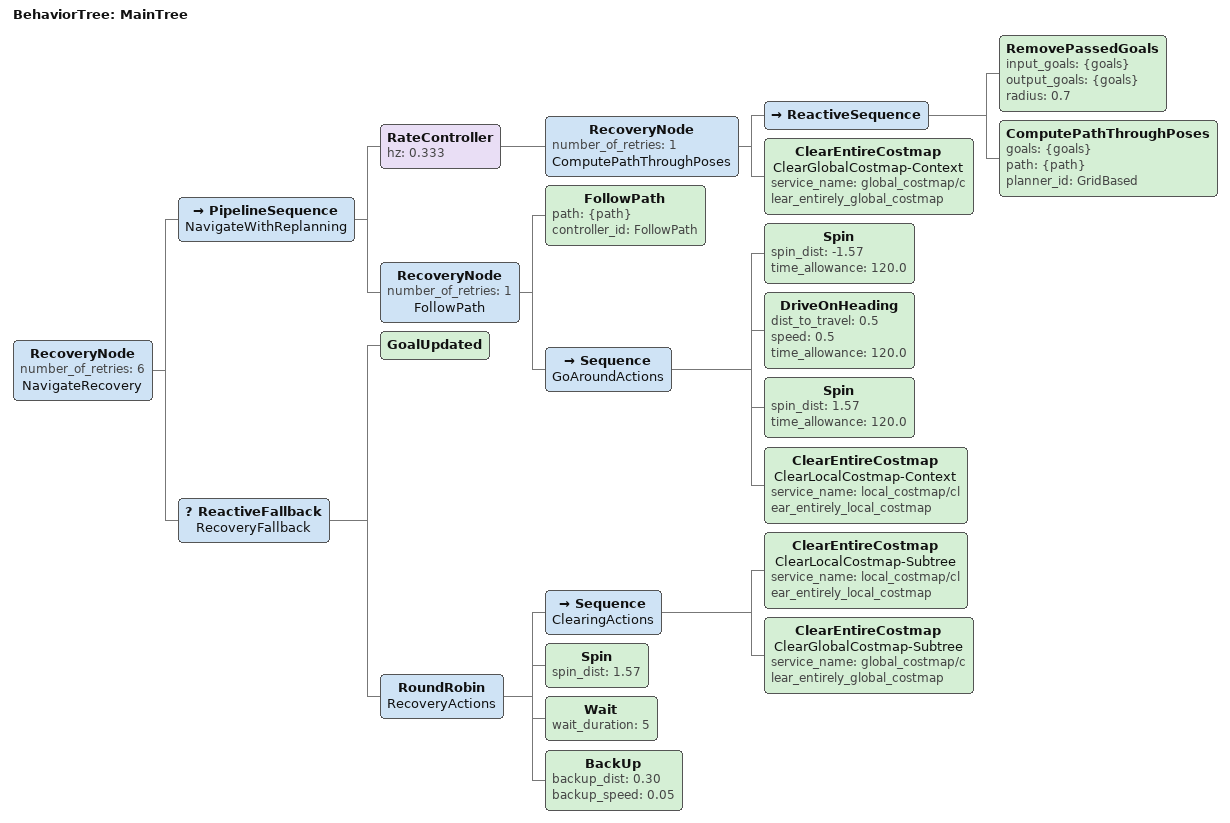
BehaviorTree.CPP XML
<root main_tree_to_execute="MainTree">
  <BehaviorTree ID="MainTree">
    <RecoveryNode number_of_retries="6" name="NavigateRecovery">
      <PipelineSequence name="NavigateWithReplanning">
        <RateController hz="0.333">
          <RecoveryNode number_of_retries="1" name="ComputePathThroughPoses">
            <ReactiveSequence>
              <RemovePassedGoals input_goals="{goals}" output_goals="{goals}" radius="0.7"/>
              <ComputePathThroughPoses goals="{goals}" path="{path}" planner_id="GridBased"/>
            </ReactiveSequence>
            <ClearEntireCostmap name="ClearGlobalCostmap-Context" service_name="global_costmap/clear_entirely_global_costmap"/>
          </RecoveryNode>
        </RateController>
        <RecoveryNode number_of_retries="1" name="FollowPath">
          <FollowPath path="{path}" controller_id="FollowPath"/>
          <Sequence name="GoAroundActions">
            <Spin spin_dist="-1.57" time_allowance="120.0"/>
            <DriveOnHeading dist_to_travel="0.5" speed="0.5" time_allowance="120.0"/>
            <Spin spin_dist="1.57" time_allowance="120.0"/>
            <ClearEntireCostmap name="ClearLocalCostmap-Context" service_name="local_costmap/clear_entirely_local_costmap"/>
          </Sequence>
        </RecoveryNode>
      </PipelineSequence>
      <ReactiveFallback name="RecoveryFallback">
        <GoalUpdated/>
        <RoundRobin name="RecoveryActions">
          <Sequence name="ClearingActions">
            <ClearEntireCostmap name="ClearLocalCostmap-Subtree" service_name="local_costmap/clear_entirely_local_costmap"/>
            <ClearEntireCostmap name="ClearGlobalCostmap-Subtree" service_name="global_costmap/clear_entirely_global_costmap"/>
          </Sequence>
          <Spin spin_dist="1.57"/>
          <Wait wait_duration="5"/>
          <BackUp backup_dist="0.30" backup_speed="0.05"/>
        </RoundRobin>
      </ReactiveFallback>
    </RecoveryNode>
  </BehaviorTree>
</root>
